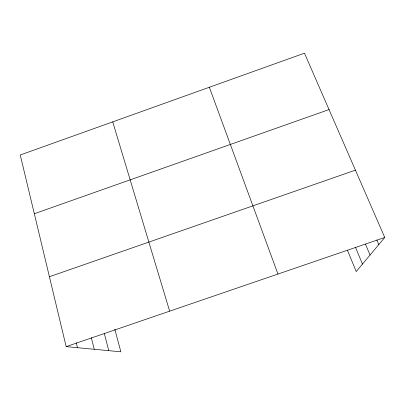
<?xml version="1.0" encoding="UTF-8"?>
<svg xmlns="http://www.w3.org/2000/svg" width="405" height="405" viewBox="0 0 405 405"><rect width="100%" height="100%" fill="white"/><g stroke="black" fill="none" stroke-linecap="round" stroke-linejoin="round"><path stroke-width="0.61" d="M114.802 329.194L120.862 351.808L66.157 346.619L20.25 154.988L304.474 53.192L384.75 237.462L356.223 271.583L347.465 250.29M34.319 213.729L329.037 109.578M49.415 276.731L355.428 170.156M66.157 346.619L384.75 237.462M376.832 239.962L378.812 244.564M365.437 244.109L370.059 255.034M355.463 247.237L362.485 264.095M209.35 87.262L277.951 274.053M112.727 121.87L169.644 311.161M104.257 333.31L108.798 350.664M91.297 337.674L94.243 349.282M76.287 342.802L77.492 347.692"/></g></svg>
